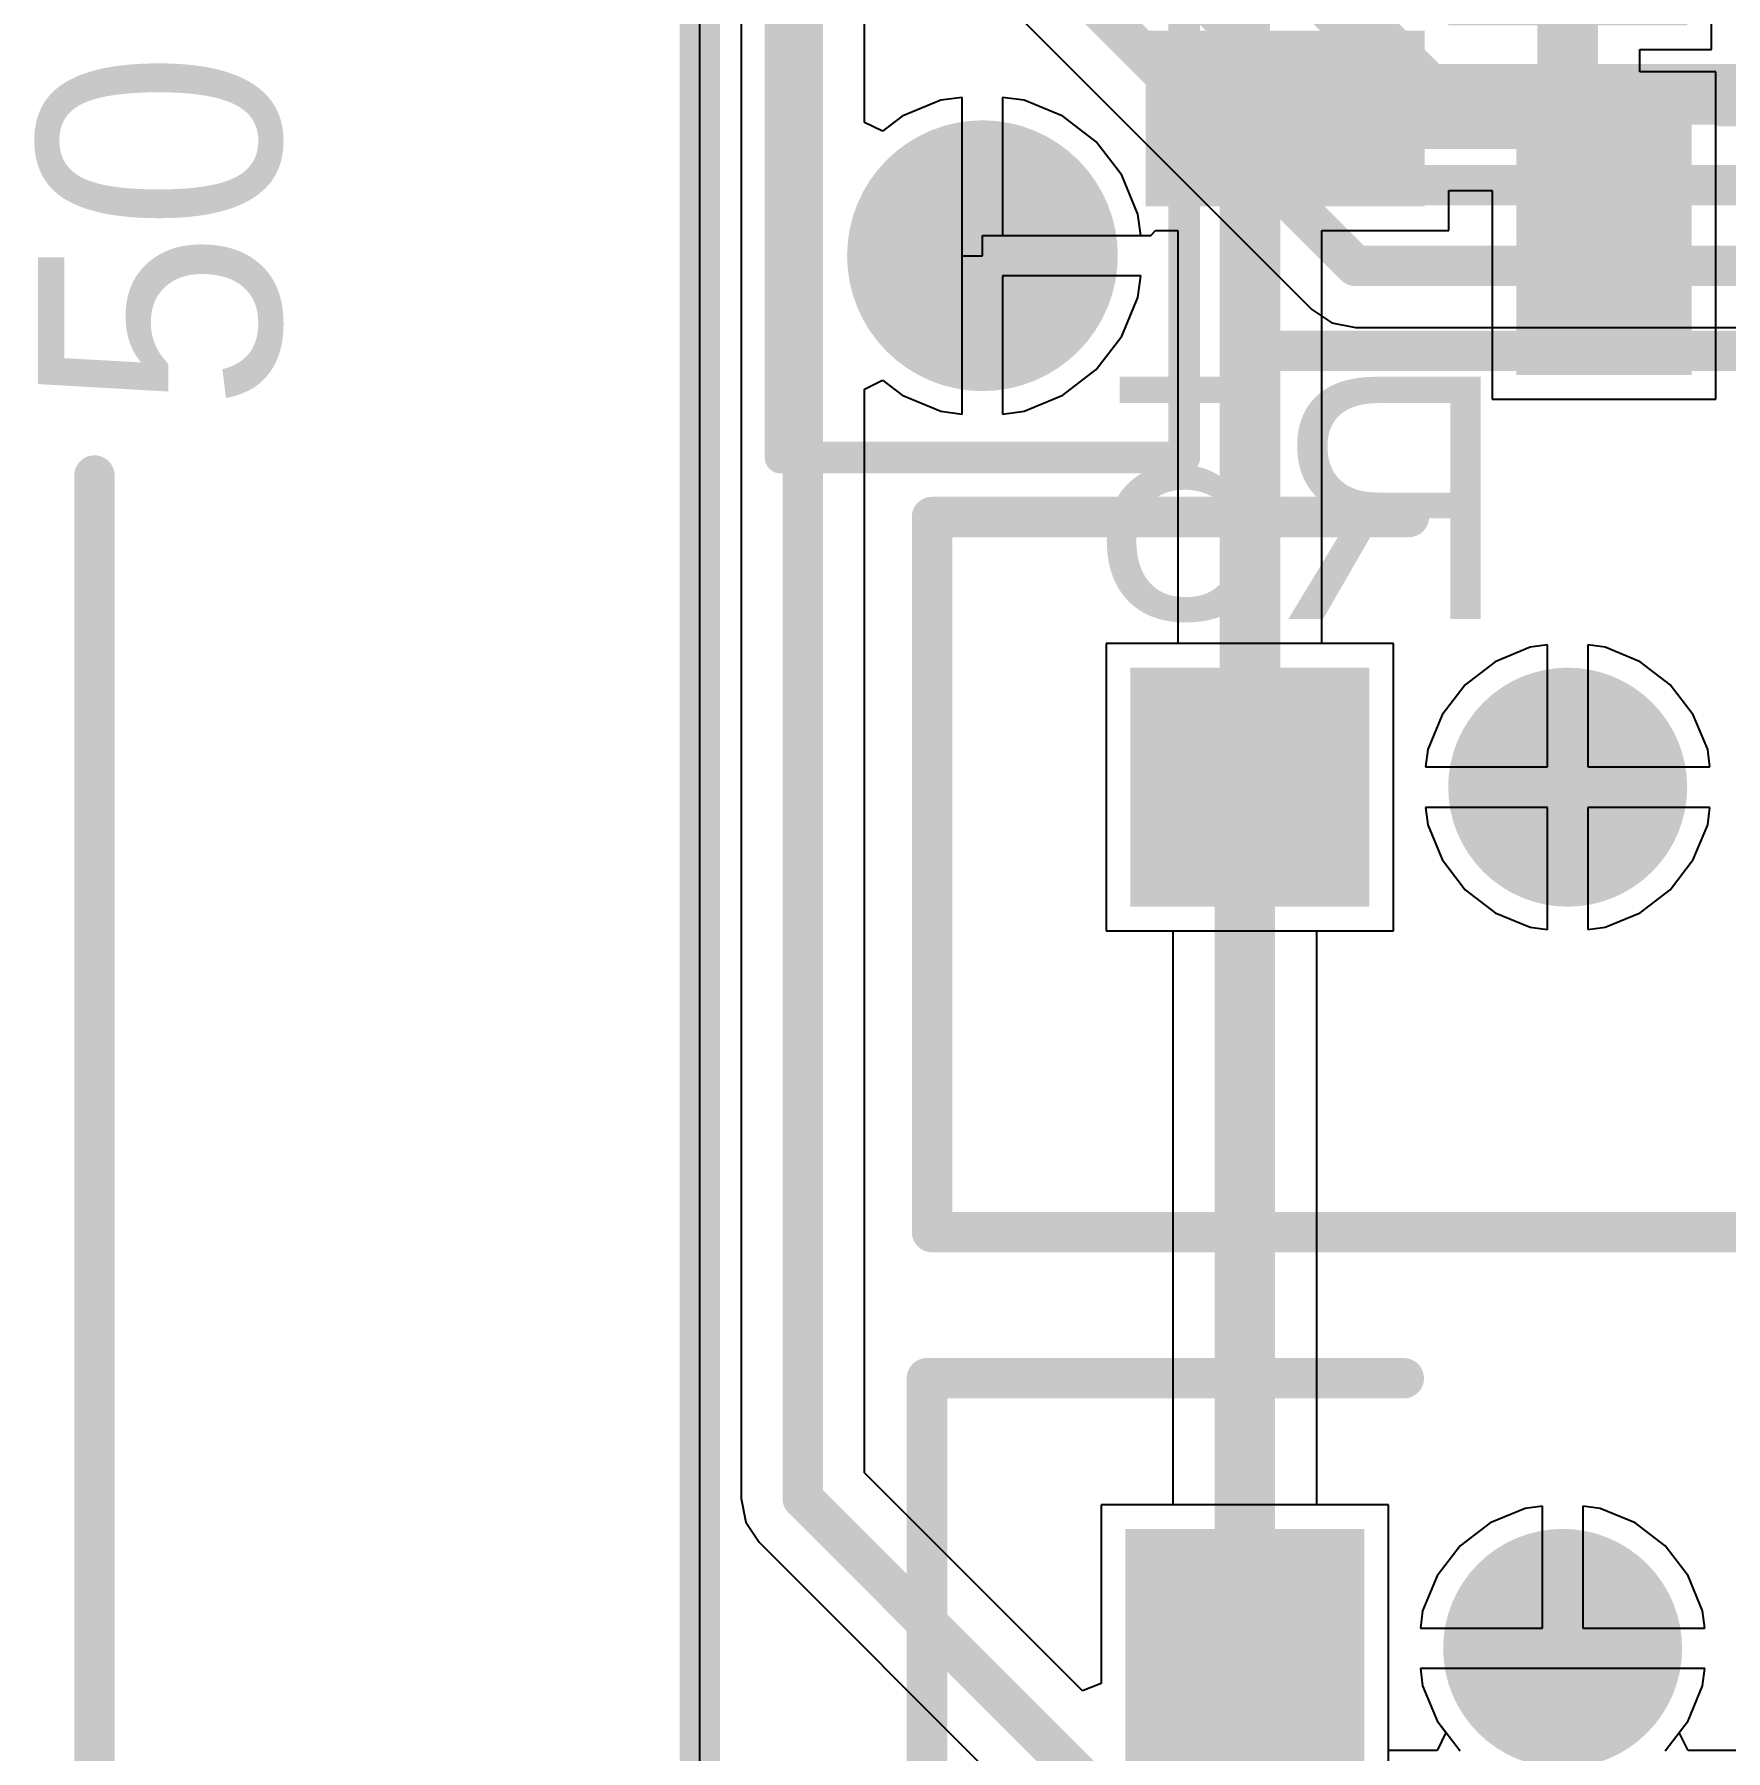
# Model space of a CAD drawing. Extents: x 60.8 to 138.7, y 69.3 to 128.3.
# Drawn here: x 61.09 to 71.73, y 82.41 to 93.21 of the extents above; entities that cross this region are included whole.
import ezdxf

# ---------------------------------------------------------------- set-up
doc = ezdxf.new("R2010")
doc.units = 0
doc.layers.get('0').update_dxf_attribs({"linetype": 'CONTINUOUS'})
for name, color, linetype in [('BOTTOMLAYER', 5, 'CONTINUOUS'), ('BOTTOMOVERLAY', 54, 'CONTINUOUS'), ('BOTTOMPASTE', 16, 'CONTINUOUS'), ('BOTTOMSOLDER', 6, 'CONTINUOUS'), ('MECHANICAL1', 6, 'CONTINUOUS'), ('MULTILAYER', 9, 'CONTINUOUS'), ('TOPLAYER', 1, 'CONTINUOUS'), ('TOPOVERLAY', 2, 'CONTINUOUS'), ('TOPSOLDER', 216, 'CONTINUOUS')]:
    doc.layers.add(name, color=color, linetype=linetype)

# ---------------------------------------------------------------- blocks, each defined once
blk = doc.blocks.new('B4B_PH_K_S_1')
at = {"layer": 'BOTTOMLAYER', "const_width": 0.65}
for points in [[(1.675, 0, 1), (2.325, 0, 1)], [(3.675, 0, 1), (4.325, 0, 1)], [(5.675, 0, 1), (6.325, 0, 1)]]:
    blk.add_lwpolyline(points, format="xyb", close=True, dxfattribs=at)
at = {"layer": 'BOTTOMLAYER'}
blk.add_solid([(-0.65, -0.65), (0.65, -0.65), (-0.65, 0.65), (0.65, 0.65)], dxfattribs=at)
at = {"layer": 'BOTTOMSOLDER', "const_width": 0.752}
for points in [[(1.624, 0, 1), (2.376, 0, 1)], [(3.624, 0, 1), (4.376, 0, 1)], [(5.624, 0, 1), (6.376, 0, 1)]]:
    blk.add_lwpolyline(points, format="xyb", close=True, dxfattribs=at)
at = {"layer": 'BOTTOMSOLDER'}
blk.add_solid([(-0.752, -0.752), (0.752, -0.752), (-0.752, 0.752), (0.752, 0.752)], dxfattribs=at)
at = {"layer": 'MULTILAYER', "const_width": 0.65}
for points in [[(1.675, 0, 1), (2.325, 0, 1)], [(3.675, 0, 1), (4.325, 0, 1)], [(5.675, 0, 1), (6.325, 0, 1)]]:
    blk.add_lwpolyline(points, format="xyb", close=True, dxfattribs=at)
at = {"layer": 'MULTILAYER'}
blk.add_solid([(-0.65, -0.65), (0.65, -0.65), (-0.65, 0.65), (0.65, 0.65)], dxfattribs=at)
at = {"layer": 'TOPLAYER', "const_width": 0.65}
for points in [[(1.675, 0, 1), (2.325, 0, 1)], [(3.675, 0, 1), (4.325, 0, 1)], [(5.675, 0, 1), (6.325, 0, 1)]]:
    blk.add_lwpolyline(points, format="xyb", close=True, dxfattribs=at)
at = {"layer": 'TOPLAYER'}
blk.add_solid([(-0.65, -0.65), (0.65, -0.65), (-0.65, 0.65), (0.65, 0.65)], dxfattribs=at)
at = {"layer": 'TOPOVERLAY', "const_width": 0.254}
for points in [[(-2, -2.8), (-2, 1.7)], [(-2, 1.7), (1, 1.7)], [(5, 1.7), (8, 1.7)], [(8, -2.8), (8, 1.7)], [(-2, -2.8), (8, -2.8)]]:
    blk.add_lwpolyline(points, dxfattribs=at)
at = {"layer": 'TOPOVERLAY', "const_width": 0.127}
for points in [[(-2.064, 1.7, 1), (-1.937, 1.7, 1)], [(-2.064, 1.7, 1), (-1.937, 1.7, 1)], [(0.937, 1.7, 1), (1.064, 1.7, 1)], [(4.937, 1.7, 1), (5.064, 1.7, 1)], [(7.936, 1.7, 1), (8.063, 1.7, 1)], [(7.936, 1.7, 1), (8.063, 1.7, 1)], [(-2.064, -2.8, 1), (-1.937, -2.8, 1)], [(-2.064, -2.8, 1), (-1.937, -2.8, 1)], [(7.936, -2.8, 1), (8.063, -2.8, 1)], [(7.936, -2.8, 1), (8.063, -2.8, 1)]]:
    blk.add_lwpolyline(points, format="xyb", close=True, dxfattribs=at)
at = {"layer": 'TOPSOLDER', "const_width": 0.752}
for points in [[(1.624, 0, 1), (2.376, 0, 1)], [(3.624, 0, 1), (4.376, 0, 1)], [(5.624, 0, 1), (6.376, 0, 1)]]:
    blk.add_lwpolyline(points, format="xyb", close=True, dxfattribs=at)
at = {"layer": 'TOPSOLDER'}
blk.add_solid([(-0.752, -0.752), (0.752, -0.752), (-0.752, 0.752), (0.752, 0.752)], dxfattribs=at)
blk = doc.blocks.new('B4B_PH_K_S_27')
at = {"layer": 'BOTTOMLAYER', "const_width": 0.65}
for points in [[(1.675, 0, 1), (2.325, 0, 1)], [(3.675, 0, 1), (4.325, 0, 1)], [(5.675, 0, 1), (6.325, 0, 1)]]:
    blk.add_lwpolyline(points, format="xyb", close=True, dxfattribs=at)
at = {"layer": 'BOTTOMLAYER'}
blk.add_solid([(-0.65, -0.65), (0.65, -0.65), (-0.65, 0.65), (0.65, 0.65)], dxfattribs=at)
at = {"layer": 'BOTTOMSOLDER', "const_width": 0.752}
for points in [[(1.624, 0, 1), (2.376, 0, 1)], [(3.624, 0, 1), (4.376, 0, 1)], [(5.624, 0, 1), (6.376, 0, 1)]]:
    blk.add_lwpolyline(points, format="xyb", close=True, dxfattribs=at)
at = {"layer": 'BOTTOMSOLDER'}
blk.add_solid([(-0.752, -0.752), (0.752, -0.752), (-0.752, 0.752), (0.752, 0.752)], dxfattribs=at)
at = {"layer": 'MULTILAYER', "const_width": 0.65}
for points in [[(1.675, 0, 1), (2.325, 0, 1)], [(3.675, 0, 1), (4.325, 0, 1)], [(5.675, 0, 1), (6.325, 0, 1)]]:
    blk.add_lwpolyline(points, format="xyb", close=True, dxfattribs=at)
at = {"layer": 'MULTILAYER'}
blk.add_solid([(-0.65, -0.65), (0.65, -0.65), (-0.65, 0.65), (0.65, 0.65)], dxfattribs=at)
at = {"layer": 'TOPLAYER', "const_width": 0.65}
for points in [[(1.675, 0, 1), (2.325, 0, 1)], [(3.675, 0, 1), (4.325, 0, 1)], [(5.675, 0, 1), (6.325, 0, 1)]]:
    blk.add_lwpolyline(points, format="xyb", close=True, dxfattribs=at)
at = {"layer": 'TOPLAYER'}
blk.add_solid([(-0.65, -0.65), (0.65, -0.65), (-0.65, 0.65), (0.65, 0.65)], dxfattribs=at)
at = {"layer": 'TOPOVERLAY', "const_width": 0.254}
for points in [[(-2, -2.8), (-2, 1.7)], [(-2, 1.7), (1, 1.7)], [(5, 1.7), (8, 1.7)], [(8, -2.8), (8, 1.7)], [(-2, -2.8), (8, -2.8)]]:
    blk.add_lwpolyline(points, dxfattribs=at)
at = {"layer": 'TOPOVERLAY', "const_width": 0.127}
for points in [[(-2.064, 1.7, 1), (-1.937, 1.7, 1)], [(-2.064, 1.7, 1), (-1.937, 1.7, 1)], [(0.937, 1.7, 1), (1.064, 1.7, 1)], [(4.937, 1.7, 1), (5.064, 1.7, 1)], [(7.936, 1.7, 1), (8.063, 1.7, 1)], [(7.936, 1.7, 1), (8.063, 1.7, 1)], [(-2.064, -2.8, 1), (-1.937, -2.8, 1)], [(-2.064, -2.8, 1), (-1.937, -2.8, 1)], [(7.936, -2.8, 1), (8.063, -2.8, 1)], [(7.936, -2.8, 1), (8.063, -2.8, 1)]]:
    blk.add_lwpolyline(points, format="xyb", close=True, dxfattribs=at)
at = {"layer": 'TOPSOLDER', "const_width": 0.752}
for points in [[(1.624, 0, 1), (2.376, 0, 1)], [(3.624, 0, 1), (4.376, 0, 1)], [(5.624, 0, 1), (6.376, 0, 1)]]:
    blk.add_lwpolyline(points, format="xyb", close=True, dxfattribs=at)
at = {"layer": 'TOPSOLDER'}
blk.add_solid([(-0.752, -0.752), (0.752, -0.752), (-0.752, 0.752), (0.752, 0.752)], dxfattribs=at)
blk = doc.blocks.new('HDR1X6_36')
at = {"layer": 'BOTTOMLAYER', "const_width": 0.75}
blk.add_lwpolyline([(12.325, 0, 1), (13.075, 0, 1)], format="xyb", close=True, dxfattribs=at)
at = {"layer": 'BOTTOMSOLDER', "const_width": 0.852}
blk.add_lwpolyline([(12.274, 0, 1), (13.126, 0, 1)], format="xyb", close=True, dxfattribs=at)
at = {"layer": 'MULTILAYER', "const_width": 0.75}
blk.add_lwpolyline([(12.325, 0, 1), (13.075, 0, 1)], format="xyb", close=True, dxfattribs=at)
at = {"layer": 'TOPLAYER', "const_width": 0.75}
blk.add_lwpolyline([(12.325, 0, 1), (13.075, 0, 1)], format="xyb", close=True, dxfattribs=at)
at = {"layer": 'TOPOVERLAY', "const_width": 0.2}
for points in [[(13.97, 1.27), (-1.27, 1.27)], [(13.97, -1.27), (13.97, 1.27)], [(13.97, -1.27), (-1.27, -1.27)]]:
    blk.add_lwpolyline(points, dxfattribs=at)
at = {"layer": 'TOPOVERLAY', "const_width": 0.1}
for points in [[(13.92, 1.27, 1), (14.02, 1.27, 1)], [(13.92, 1.27, 1), (14.02, 1.27, 1)], [(13.92, -1.27, 1), (14.02, -1.27, 1)], [(13.92, -1.27, 1), (14.02, -1.27, 1)]]:
    blk.add_lwpolyline(points, format="xyb", close=True, dxfattribs=at)
at = {"layer": 'TOPSOLDER', "const_width": 0.852}
blk.add_lwpolyline([(12.274, 0, 1), (13.126, 0, 1)], format="xyb", close=True, dxfattribs=at)
blk = doc.blocks.new('C0805R_B_44')
at = {"layer": 'BOTTOMLAYER'}
for points in [[(-0.45, -0.775), (0.45, -0.775), (-0.45, 0.775), (0.45, 0.775)], [(1.1, -0.775), (2, -0.775), (1.1, 0.775), (2, 0.775)]]:
    blk.add_solid(points, dxfattribs=at)
at = {"layer": 'BOTTOMOVERLAY', "const_width": 0.15}
for points in [[(0.81, 0.762), (0.73, 0.762)], [(0.81, -0.762), (0.73, -0.762)]]:
    blk.add_lwpolyline(points, dxfattribs=at)
at = {"layer": 'BOTTOMOVERLAY', "const_width": 0.075}
for points in [[(0.693, 0.762, 1), (0.768, 0.762, 1)], [(0.773, 0.762, 1), (0.848, 0.762, 1)], [(0.693, -0.762, 1), (0.768, -0.762, 1)], [(0.773, -0.762, 1), (0.848, -0.762, 1)]]:
    blk.add_lwpolyline(points, format="xyb", close=True, dxfattribs=at)
at = {"layer": 'BOTTOMPASTE'}
for points in [[(-0.45, -0.775), (0.45, -0.775), (-0.45, 0.775), (0.45, 0.775)], [(1.1, -0.775), (2, -0.775), (1.1, 0.775), (2, 0.775)]]:
    blk.add_solid(points, dxfattribs=at)
at = {"layer": 'BOTTOMSOLDER'}
for points in [[(-0.552, -0.877), (0.552, -0.877), (-0.552, 0.877), (0.552, 0.877)], [(0.998, -0.877), (2.102, -0.877), (0.998, 0.877), (2.102, 0.877)]]:
    blk.add_solid(points, dxfattribs=at)
blk = doc.blocks.new('C0805R_B_51')
at = {"layer": 'BOTTOMLAYER'}
for points in [[(-0.45, -0.775), (0.45, -0.775), (-0.45, 0.775), (0.45, 0.775)], [(1.1, -0.775), (2, -0.775), (1.1, 0.775), (2, 0.775)]]:
    blk.add_solid(points, dxfattribs=at)
at = {"layer": 'BOTTOMOVERLAY', "const_width": 0.15}
for points in [[(0.81, 0.762), (0.73, 0.762)], [(0.81, -0.762), (0.73, -0.762)]]:
    blk.add_lwpolyline(points, dxfattribs=at)
at = {"layer": 'BOTTOMOVERLAY', "const_width": 0.075}
for points in [[(0.693, 0.762, 1), (0.768, 0.762, 1)], [(0.773, 0.762, 1), (0.848, 0.762, 1)], [(0.693, -0.762, 1), (0.768, -0.762, 1)], [(0.773, -0.762, 1), (0.848, -0.762, 1)]]:
    blk.add_lwpolyline(points, format="xyb", close=True, dxfattribs=at)
at = {"layer": 'BOTTOMPASTE'}
for points in [[(-0.45, -0.775), (0.45, -0.775), (-0.45, 0.775), (0.45, 0.775)], [(1.1, -0.775), (2, -0.775), (1.1, 0.775), (2, 0.775)]]:
    blk.add_solid(points, dxfattribs=at)
at = {"layer": 'BOTTOMSOLDER'}
for points in [[(-0.552, -0.877), (0.552, -0.877), (-0.552, 0.877), (0.552, 0.877)], [(0.998, -0.877), (2.102, -0.877), (0.998, 0.877), (2.102, 0.877)]]:
    blk.add_solid(points, dxfattribs=at)
blk = doc.blocks.new('B3B_PH_K_S_52')
at = {"layer": 'BOTTOMLAYER', "const_width": 0.65}
for points in [[(1.675, 0, 1), (2.325, 0, 1)], [(3.675, 0, 1), (4.325, 0, 1)]]:
    blk.add_lwpolyline(points, format="xyb", close=True, dxfattribs=at)
at = {"layer": 'BOTTOMLAYER'}
blk.add_solid([(-0.65, -0.65), (0.65, -0.65), (-0.65, 0.65), (0.65, 0.65)], dxfattribs=at)
at = {"layer": 'BOTTOMSOLDER', "const_width": 0.752}
for points in [[(1.624, 0, 1), (2.376, 0, 1)], [(3.624, 0, 1), (4.376, 0, 1)]]:
    blk.add_lwpolyline(points, format="xyb", close=True, dxfattribs=at)
at = {"layer": 'BOTTOMSOLDER'}
blk.add_solid([(-0.752, -0.752), (0.752, -0.752), (-0.752, 0.752), (0.752, 0.752)], dxfattribs=at)
at = {"layer": 'MULTILAYER', "const_width": 0.65}
for points in [[(1.675, 0, 1), (2.325, 0, 1)], [(3.675, 0, 1), (4.325, 0, 1)]]:
    blk.add_lwpolyline(points, format="xyb", close=True, dxfattribs=at)
at = {"layer": 'MULTILAYER'}
blk.add_solid([(-0.65, -0.65), (0.65, -0.65), (-0.65, 0.65), (0.65, 0.65)], dxfattribs=at)
at = {"layer": 'TOPLAYER', "const_width": 0.65}
for points in [[(1.675, 0, 1), (2.325, 0, 1)], [(3.675, 0, 1), (4.325, 0, 1)]]:
    blk.add_lwpolyline(points, format="xyb", close=True, dxfattribs=at)
at = {"layer": 'TOPLAYER'}
blk.add_solid([(-0.65, -0.65), (0.65, -0.65), (-0.65, 0.65), (0.65, 0.65)], dxfattribs=at)
at = {"layer": 'TOPOVERLAY', "const_width": 0.254}
for points in [[(-2, -2.8), (-2, 1.7)], [(-2, 1.7), (1, 1.7)], [(3, 1.7), (6, 1.7)], [(6, -2.8), (6, 1.7)], [(-2, -2.8), (6, -2.8)]]:
    blk.add_lwpolyline(points, dxfattribs=at)
at = {"layer": 'TOPOVERLAY', "const_width": 0.127}
for points in [[(-2.064, 1.7, 1), (-1.937, 1.7, 1)], [(-2.064, 1.7, 1), (-1.937, 1.7, 1)], [(0.937, 1.7, 1), (1.064, 1.7, 1)], [(2.936, 1.7, 1), (3.063, 1.7, 1)], [(5.937, 1.7, 1), (6.064, 1.7, 1)], [(5.937, 1.7, 1), (6.064, 1.7, 1)], [(-2.064, -2.8, 1), (-1.937, -2.8, 1)], [(-2.064, -2.8, 1), (-1.937, -2.8, 1)], [(5.937, -2.8, 1), (6.064, -2.8, 1)], [(5.937, -2.8, 1), (6.064, -2.8, 1)]]:
    blk.add_lwpolyline(points, format="xyb", close=True, dxfattribs=at)
at = {"layer": 'TOPSOLDER', "const_width": 0.752}
for points in [[(1.624, 0, 1), (2.376, 0, 1)], [(3.624, 0, 1), (4.376, 0, 1)]]:
    blk.add_lwpolyline(points, format="xyb", close=True, dxfattribs=at)
at = {"layer": 'TOPSOLDER'}
blk.add_solid([(-0.752, -0.752), (0.752, -0.752), (-0.752, 0.752), (0.752, 0.752)], dxfattribs=at)

msp = doc.modelspace()

# ---------------------------------------------------------------- linework, layer by layer
at = {"layer": 'BOTTOMLAYER'}
for p, q in [((65.278, 69.469), (65.278, 120.142)), ((65.537, 100.572), (65.537, 84.001)), ((71.643, 93.118), (71.643, 94.926)), ((71.192, 92.977), (71.192, 93.118)), ((71.192, 93.118), (71.643, 93.118)), ((71.671, 92.977), (71.192, 92.977)), ((71.671, 90.919), (71.671, 92.977)), ((69.99, 91.98), (69.99, 92.231)), ((69.99, 92.231), (70.263, 92.231)), ((70.263, 92.231), (70.263, 90.919)), ((67.056, 91.821), (67.056, 91.948)), ((67.056, 91.948), (68.116, 91.948)), ((68.116, 91.948), (68.144, 91.98)), ((68.144, 91.98), (68.286, 91.98)), ((68.286, 91.98), (68.286, 89.381)), ((69.192, 89.381), (69.192, 91.98)), ((69.192, 91.98), (69.99, 91.98)), ((66.929, 90.825), (66.929, 91.821)), ((66.929, 91.821), (67.056, 91.821)), ((68.052, 91.694), (67.183, 91.694)), ((67.183, 91.694), (67.183, 90.825)), ((68.034, 91.559), (68.052, 91.694)), ((67.933, 91.315), (68.034, 91.559)), ((67.772, 91.105), (67.933, 91.315)), ((67.562, 90.944), (67.772, 91.105)), ((66.313, 90.982), (66.427, 91.038)), ((66.313, 84.162), (66.313, 90.982)), ((66.427, 91.038), (66.55, 90.944)), ((66.55, 90.944), (66.794, 90.843)), ((67.318, 90.843), (67.562, 90.944)), ((66.794, 90.843), (66.929, 90.825)), ((67.183, 90.825), (67.318, 90.843)), ((70.263, 90.919), (71.671, 90.919)), ((68.286, 89.381), (67.835, 89.381)), ((67.835, 89.381), (67.835, 87.573)), ((69.643, 89.381), (69.192, 89.381)), ((69.643, 87.573), (69.643, 89.381)), ((70.503, 89.357), (70.283, 89.266)), ((70.612, 89.372), (70.503, 89.357)), ((70.612, 88.604), (70.612, 89.372)), ((70.975, 89.357), (70.866, 89.372)), ((70.866, 89.372), (70.866, 88.604)), ((71.195, 89.266), (70.975, 89.357)), ((70.283, 89.266), (70.094, 89.121)), ((71.384, 89.121), (71.195, 89.266)), ((70.094, 89.121), (69.949, 88.933)), ((71.529, 88.933), (71.384, 89.121)), ((69.949, 88.933), (69.858, 88.713)), ((71.62, 88.713), (71.529, 88.933)), ((69.858, 88.713), (69.844, 88.604)), ((71.634, 88.604), (71.62, 88.713)), ((69.844, 88.604), (70.612, 88.604)), ((70.866, 88.604), (71.634, 88.604)), ((70.612, 88.35), (69.844, 88.35)), ((69.844, 88.35), (69.858, 88.241)), ((70.612, 87.582), (70.612, 88.35)), ((71.634, 88.35), (70.866, 88.35)), ((70.866, 88.35), (70.866, 87.582)), ((71.62, 88.241), (71.634, 88.35)), ((69.858, 88.241), (69.949, 88.021)), ((71.529, 88.021), (71.62, 88.241)), ((69.949, 88.021), (70.094, 87.832)), ((71.384, 87.832), (71.529, 88.021)), ((70.094, 87.832), (70.283, 87.687)), ((71.195, 87.687), (71.384, 87.832)), ((70.283, 87.687), (70.503, 87.596)), ((70.503, 87.596), (70.612, 87.582)), ((70.866, 87.582), (70.975, 87.596)), ((70.975, 87.596), (71.195, 87.687)), ((67.835, 87.573), (68.254, 87.573)), ((68.254, 87.573), (68.254, 83.962)), ((69.16, 83.962), (69.16, 87.573)), ((69.16, 87.573), (69.643, 87.573)), ((67.686, 82.79), (66.313, 84.162)), ((65.537, 84.001), (65.537, 84.001)), ((65.537, 84.001), (65.537, 84.001)), ((65.537, 84.001), (65.566, 83.853)), ((68.254, 83.962), (67.803, 83.962)), ((67.803, 83.962), (67.803, 82.838)), ((69.611, 83.962), (69.16, 83.962)), ((69.611, 82.154), (69.611, 83.962)), ((70.471, 83.939), (70.251, 83.848)), ((70.58, 83.953), (70.471, 83.939)), ((70.58, 83.185), (70.58, 83.953)), ((70.943, 83.939), (70.834, 83.953)), ((70.834, 83.953), (70.834, 83.185)), ((71.163, 83.848), (70.943, 83.939)), ((65.566, 83.853), (65.65, 83.726)), ((70.251, 83.848), (70.062, 83.703)), ((71.352, 83.703), (71.163, 83.848)), ((65.65, 83.726), (67.99, 81.386)), ((70.062, 83.703), (69.917, 83.514)), ((71.497, 83.514), (71.352, 83.703)), ((69.917, 83.514), (69.826, 83.294)), ((71.588, 83.294), (71.497, 83.514)), ((69.826, 83.294), (69.812, 83.185)), ((71.602, 83.185), (71.588, 83.294)), ((69.812, 83.185), (70.58, 83.185)), ((70.834, 83.185), (71.602, 83.185)), ((67.803, 82.838), (67.686, 82.79)), ((71.602, 82.931), (69.812, 82.931)), ((69.812, 82.931), (69.826, 82.822)), ((71.588, 82.822), (71.602, 82.931)), ((69.826, 82.822), (69.917, 82.602)), ((71.497, 82.602), (71.588, 82.822)), ((69.917, 82.602), (70.062, 82.413)), ((71.352, 82.413), (71.497, 82.602))]:
    msp.add_line(p, q, dxfattribs=at)
for points, const_width in [([(65.925, 84.001), (65.925, 100.572)], 0.254), ([(70.739, 91.948), (70.739, 94.022)], 0.381), ([(68.739, 92.462), (68.961, 92.684)], 0.381), ([(68.961, 92.684), (70.713, 92.684)], 0.381), ([(70.713, 92.684), (70.967, 91.948)], 0.254), ([(68.739, 88.477), (68.739, 92.462)], 0.381), ([(70.967, 91.668), (70.967, 91.948)], 0.254), ([(68.707, 82.931), (68.707, 88.445)], 0.381), ([(68.707, 88.445), (68.739, 88.477)], 0.254), ([(65.925, 84.001), (68.265, 81.661)], 0.254)]:
    msp.add_lwpolyline(points, dxfattribs=dict(at, const_width=const_width))
for points, const_width in [([(68.866, 92.684, 1), (69.056, 92.684, 1)], 0.191), ([(68.866, 92.684, 1), (69.056, 92.684, 1)], 0.191), ([(70.618, 92.684, 1), (70.808, 92.684, 1)], 0.191), ([(70.65, 92.684, 1), (70.777, 92.684, 1)], 0.127), ([(68.644, 92.462, 1), (68.834, 92.462, 1)], 0.191), ([(68.644, 92.462, 1), (68.834, 92.462, 1)], 0.191), ([(70.644, 91.948, 1), (70.834, 91.948, 1)], 0.191), ([(70.904, 91.948, 1), (71.031, 91.948, 1)], 0.127), ([(70.904, 91.948, 1), (71.031, 91.948, 1)], 0.127), ([(70.904, 91.668, 1), (71.031, 91.668, 1)], 0.127), ([(68.644, 88.477, 1), (68.834, 88.477, 1)], 0.191), ([(68.612, 88.445, 1), (68.802, 88.445, 1)], 0.191), ([(68.644, 88.445, 1), (68.77, 88.445, 1)], 0.127), ([(68.676, 88.477, 1), (68.803, 88.477, 1)], 0.127), ([(65.861, 84.001, 1), (65.988, 84.001, 1)], 0.127), ([(65.861, 84.001, 1), (65.988, 84.001, 1)], 0.127), ([(68.612, 82.931, 1), (68.802, 82.931, 1)], 0.191)]:
    msp.add_lwpolyline(points, format="xyb", close=True, dxfattribs=dict(at, const_width=const_width))
at = {"layer": 'MECHANICAL1', "const_width": 0.254}
for points in [[(65.278, 69.469), (65.278, 120.142)], [(61.468, 69.469), (61.468, 90.438)]]:
    msp.add_lwpolyline(points, dxfattribs=at)
at = {"layer": 'MECHANICAL1', "const_width": 0.127}
msp.add_lwpolyline([(61.404, 90.438, 1), (61.531, 90.438, 1)], format="xyb", close=True, dxfattribs=at)
at = {"layer": 'TOPLAYER'}
for p, q in [((65.278, 69.469), (65.278, 120.142)), ((65.537, 98.032), (65.537, 84.001)), ((66.313, 92.66), (66.313, 93.522)), ((67.239, 93.372), (69.128, 91.483)), ((66.794, 92.799), (66.55, 92.698)), ((66.929, 92.817), (66.794, 92.799)), ((66.929, 91.821), (66.929, 92.817)), ((67.318, 92.799), (67.183, 92.817)), ((67.183, 92.817), (67.183, 91.948)), ((67.562, 92.698), (67.318, 92.799)), ((66.55, 92.698), (66.427, 92.604)), ((67.772, 92.537), (67.562, 92.698)), ((66.427, 92.604), (66.313, 92.66)), ((67.933, 92.327), (67.772, 92.537)), ((68.034, 92.083), (67.933, 92.327)), ((68.052, 91.948), (68.034, 92.083)), ((67.183, 91.948), (68.052, 91.948)), ((66.929, 90.825), (66.929, 91.821)), ((68.052, 91.694), (67.183, 91.694)), ((67.183, 91.694), (67.183, 90.825)), ((68.034, 91.559), (68.052, 91.694)), ((67.933, 91.315), (68.034, 91.559)), ((69.128, 91.483), (69.254, 91.399)), ((69.254, 91.399), (69.403, 91.369)), ((69.403, 91.369), (72.755, 91.369)), ((67.772, 91.105), (67.933, 91.315)), ((67.562, 90.944), (67.772, 91.105)), ((66.313, 90.982), (66.427, 91.038)), ((66.313, 84.162), (66.313, 90.982)), ((66.427, 91.038), (66.55, 90.944)), ((66.55, 90.944), (66.794, 90.843)), ((67.318, 90.843), (67.562, 90.944)), ((66.794, 90.843), (66.929, 90.825)), ((67.183, 90.825), (67.318, 90.843)), ((69.643, 89.381), (67.835, 89.381)), ((67.835, 89.381), (67.835, 87.573)), ((69.643, 87.573), (69.643, 89.381)), ((70.503, 89.357), (70.283, 89.266)), ((70.612, 89.372), (70.503, 89.357)), ((70.612, 88.604), (70.612, 89.372)), ((70.975, 89.357), (70.866, 89.372)), ((70.866, 89.372), (70.866, 88.604)), ((71.195, 89.266), (70.975, 89.357)), ((70.283, 89.266), (70.094, 89.121)), ((71.384, 89.121), (71.195, 89.266)), ((70.094, 89.121), (69.949, 88.933)), ((71.529, 88.933), (71.384, 89.121)), ((69.949, 88.933), (69.858, 88.713)), ((71.62, 88.713), (71.529, 88.933)), ((69.858, 88.713), (69.844, 88.604)), ((71.634, 88.604), (71.62, 88.713)), ((69.844, 88.604), (70.612, 88.604)), ((70.866, 88.604), (71.634, 88.604)), ((70.612, 88.35), (69.844, 88.35)), ((69.844, 88.35), (69.858, 88.241)), ((70.612, 87.582), (70.612, 88.35)), ((71.634, 88.35), (70.866, 88.35)), ((70.866, 88.35), (70.866, 87.582)), ((71.62, 88.241), (71.634, 88.35)), ((69.858, 88.241), (69.949, 88.021)), ((71.529, 88.021), (71.62, 88.241)), ((69.949, 88.021), (70.094, 87.832)), ((71.384, 87.832), (71.529, 88.021)), ((70.094, 87.832), (70.283, 87.687)), ((71.195, 87.687), (71.384, 87.832)), ((70.283, 87.687), (70.503, 87.596)), ((70.503, 87.596), (70.612, 87.582)), ((70.866, 87.582), (70.975, 87.596)), ((70.975, 87.596), (71.195, 87.687)), ((67.835, 87.573), (69.643, 87.573)), ((67.686, 82.79), (66.313, 84.162)), ((65.537, 84.001), (65.537, 84.001)), ((65.537, 84.001), (65.537, 84.001)), ((65.537, 84.001), (65.566, 83.853)), ((69.611, 83.962), (67.803, 83.962)), ((67.803, 83.962), (67.803, 82.838)), ((69.611, 82.415), (69.611, 83.962)), ((70.471, 83.939), (70.251, 83.848)), ((70.58, 83.953), (70.471, 83.939)), ((70.58, 83.185), (70.58, 83.953)), ((70.943, 83.939), (70.834, 83.953)), ((70.834, 83.953), (70.834, 83.185)), ((71.163, 83.848), (70.943, 83.939)), ((65.566, 83.853), (65.65, 83.726)), ((70.251, 83.848), (70.062, 83.703)), ((71.352, 83.703), (71.163, 83.848)), ((65.65, 83.726), (67.624, 81.752)), ((70.062, 83.703), (69.917, 83.514)), ((71.497, 83.514), (71.352, 83.703)), ((69.917, 83.514), (69.826, 83.294)), ((71.588, 83.294), (71.497, 83.514)), ((69.826, 83.294), (69.812, 83.185)), ((71.602, 83.185), (71.588, 83.294)), ((69.812, 83.185), (70.58, 83.185)), ((70.834, 83.185), (71.602, 83.185)), ((67.803, 82.838), (67.686, 82.79)), ((71.602, 82.931), (69.812, 82.931)), ((69.812, 82.931), (69.826, 82.822)), ((71.588, 82.822), (71.602, 82.931)), ((69.826, 82.822), (69.917, 82.602)), ((71.497, 82.602), (71.588, 82.822)), ((69.917, 82.602), (69.973, 82.529)), ((69.973, 82.529), (69.917, 82.415)), ((71.441, 82.529), (71.497, 82.602)), ((71.497, 82.415), (71.441, 82.529)), ((69.917, 82.415), (69.611, 82.415)), ((71.917, 82.415), (71.497, 82.415))]:
    msp.add_line(p, q, dxfattribs=at)
for points, const_width in [([(65.925, 84.001), (65.925, 98.032)], 0.254), ([(67.056, 94.104), (69.403, 91.757)], 0.254), ([(68.936, 93.751), (69.85, 92.837)], 0.381), ([(68.365, 93.514), (69.613, 92.265)], 0.254), ([(69.85, 92.837), (74.549, 92.837)], 0.381), ([(69.613, 92.265), (73.596, 92.265)], 0.254), ([(69.403, 91.757), (72.916, 91.757)], 0.254), ([(65.925, 84.001), (67.899, 82.027)], 0.254)]:
    msp.add_lwpolyline(points, dxfattribs=dict(at, const_width=const_width))
for points, const_width in [([(69.755, 92.837, 1), (69.945, 92.837, 1)], 0.191), ([(69.755, 92.837, 1), (69.945, 92.837, 1)], 0.191), ([(69.55, 92.265, 1), (69.677, 92.265, 1)], 0.127), ([(69.55, 92.265, 1), (69.677, 92.265, 1)], 0.127), ([(69.339, 91.757, 1), (69.466, 91.757, 1)], 0.127), ([(69.339, 91.757, 1), (69.466, 91.757, 1)], 0.127), ([(65.861, 84.001, 1), (65.988, 84.001, 1)], 0.127), ([(65.861, 84.001, 1), (65.988, 84.001, 1)], 0.127)]:
    msp.add_lwpolyline(points, format="xyb", close=True, dxfattribs=dict(at, const_width=const_width))

# ---------------------------------------------------------------- block references
for name, p, rotation in [('HDR1X6_36', (67.056, 104.521), 270), ('B3B_PH_K_S_52', (70.739, 94.022), 360), ('C0805R_B_44', (68.961, 94.234), 270), ('C0805R_B_51', (72.517, 91.948), 180), ('B4B_PH_K_S_1', (68.739, 88.477), 360), ('B4B_PH_K_S_27', (68.707, 83.058), 360)]:
    msp.add_blockref(name, p, dxfattribs=dict(rotation=rotation))

# ---------------------------------------------------------------- texts
at = {"layer": 'BOTTOMOVERLAY', "text_generation_flag": 2}
msp.add_text('R5', height=1.524, dxfattribs=at).set_placement((70.358, 89.535))
at = {"layer": 'MECHANICAL1'}
msp.add_text('50,67', height=1.524, rotation=90, dxfattribs=at).set_placement((62.636, 90.844))

doc.saveas('drawing.dxf')
